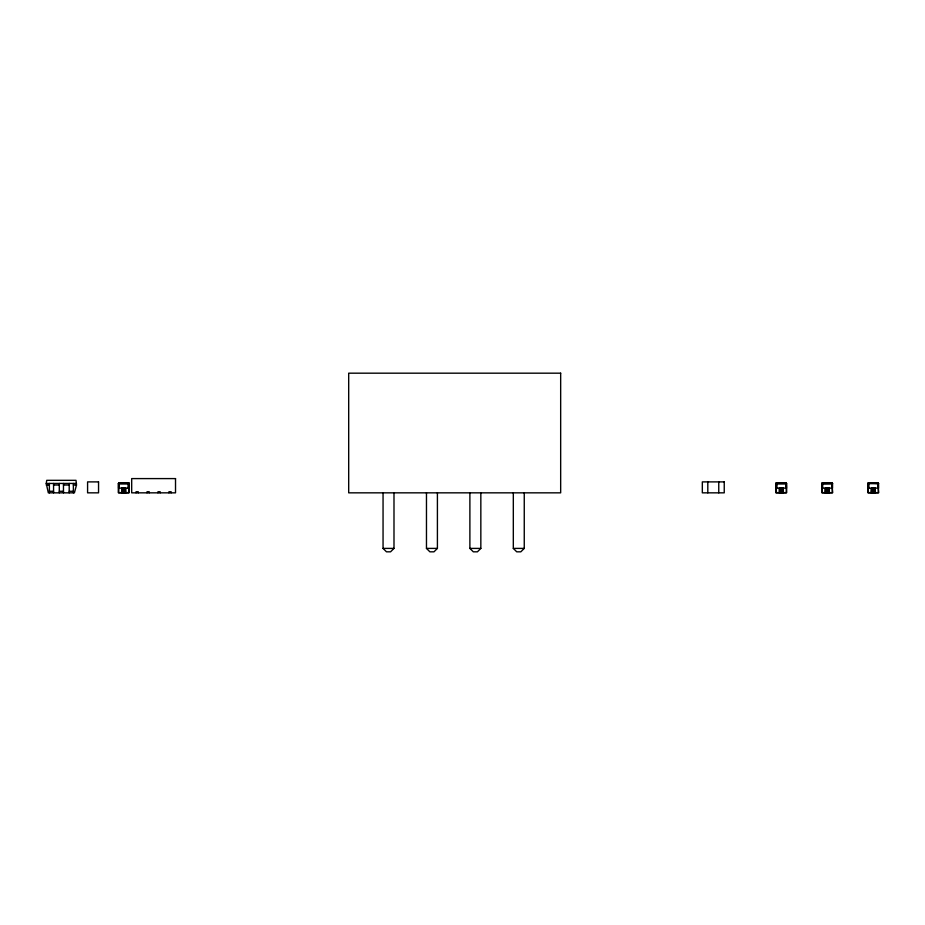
<?xml version="1.0" encoding="UTF-8"?>
<svg xmlns="http://www.w3.org/2000/svg" width="925" height="925" viewBox="0 0 925 925"><rect width="100%" height="100%" fill="white"/><g stroke="black" fill="none" stroke-linecap="round" stroke-linejoin="round"><path stroke-width="1.39" d="M128.459 483.636L128.575 488.134L128.795 483.07L128.795 492.84L118.712 492.84L119.036 483.174L118.816 488.134L119.036 483.174L118.377 483.636L129.095 483.636L128.795 483.07L118.862 483L119.036 488.134M119.036 483.636L118.92 488.134L119.036 483.312L128.459 483.312L128.575 488.134L128.633 483L118.862 483M785.938 483.636L786.053 488.134L786.262 483.07L786.262 492.84L776.179 492.84L776.514 483.174L776.283 488.134L776.514 483.174L775.855 483.636L786.574 483.636L786.262 483.07L776.341 483L776.514 488.134M776.514 483.636L776.399 488.134L776.514 483.312L785.938 483.312L786.053 488.134L786.111 483L776.341 483M822.533 488.134L822.371 483L831.957 482.977L832.616 483.636L821.897 483.636L822.209 483.07L822.313 488.134L822.533 483.636M822.371 483L832.13 483L832.072 488.134L831.957 483.636M877.987 483.636L878.103 488.134L877.987 483.312L868.563 483.312L868.332 488.134L868.089 483.174L878.623 483.463L868.39 483L868.563 488.134L868.228 483.07L868.228 492.84L878.311 492.84L878.311 483.07L878.207 488.134L878.149 483L868.39 483M868.448 488.134L868.563 483.636M46.25 483.451L46.747 480.329L76 480.329L76.498 485.024L74.416 492.84L48.331 492.84L46.25 483.451L76.498 483.451M822.371 483.636L831.957 483.312L832.188 488.134L832.292 483.07L832.292 492.84L822.209 492.84L822.209 483.07L822.313 488.134L822.533 483.463L832.13 483.636M118.862 483.636L128.633 483.636M393.992 492.84L393.992 548.398L390.57 551.82L386.477 551.82L383.054 548.398L383.054 492.84M437.409 492.84L437.409 548.398L433.998 551.82L429.894 551.82L426.471 548.398L426.471 492.84M480.838 492.84L480.838 548.398L477.416 551.82L473.311 551.82L469.888 548.398L469.888 492.84M524.255 492.84L524.255 548.398L520.833 551.82L516.728 551.82L513.317 548.398L513.317 492.84M776.341 483.636L786.111 483.636M868.39 483.636L878.149 483.636M128.633 483L128.459 488.134M786.111 483L785.938 488.134M832.13 483L831.957 488.134M878.149 483L877.987 488.134M46.25 485.024L49.383 485.024M53.557 485.024L59.246 485.024M63.513 485.024L69.202 485.024M73.376 485.024L76.498 485.024M118.712 488.134L128.795 488.134M776.179 488.134L786.262 488.134M822.209 488.134L832.292 488.134M868.228 488.134L878.311 488.134M776.179 488.238L775.751 492.62L786.701 492.62L786.574 483.463M822.209 488.238L821.77 492.62L832.731 492.62L832.292 488.238M868.228 488.238L867.789 492.62L878.75 492.62L878.311 488.238M49.383 491.279L53.557 491.279M59.293 491.279L63.467 491.279M69.202 491.279L73.376 491.279M383.054 548.398L393.992 548.398M426.471 548.398L437.409 548.398M469.888 548.398L480.838 548.398M513.317 548.398L524.255 548.398M878.553 483.312L878.623 488.238M875.223 488.134L875.223 492.84M875.096 488.134L875.096 492.84M874.934 488.134L874.934 492.84M874.738 488.134L874.738 492.84M874.53 488.134L874.53 492.84M874.298 488.134L874.298 492.84M874.056 488.134L874.056 492.84M873.801 488.134L873.801 492.84M873.535 488.134L873.535 492.84M873.269 488.134L873.269 492.84M873.003 488.134L873.003 492.84M872.737 488.134L872.737 492.84M872.483 488.134L872.483 492.84M872.24 488.134L872.24 492.84M872.009 488.134L872.009 492.84M871.801 488.134L871.801 492.84M871.616 488.134L871.616 492.84M867.985 483.312L867.904 488.238M832.535 483.312L832.535 488.238M829.205 488.134L829.205 492.84M829.066 488.134L829.066 492.84M828.904 488.134L828.904 492.84M828.719 488.134L828.719 492.84M828.511 488.134L828.511 492.84M828.28 488.134L828.28 492.84M828.037 488.134L828.037 492.84M827.782 488.134L827.782 492.84M827.517 488.134L827.517 492.84M827.251 488.134L827.251 492.84M826.985 488.134L826.985 492.84M826.719 488.134L826.719 492.84M826.464 488.134L826.464 492.84M826.21 488.134L826.21 492.84M825.99 488.134L825.99 492.84M825.782 488.134L825.782 492.84M825.586 488.134L825.586 492.84M825.424 488.134L825.424 492.84M825.285 488.134L825.285 492.84M821.967 483.312L821.897 488.238M786.4 483.174L786.504 488.238M783.186 488.134L783.186 492.84M783.047 488.134L783.047 492.84M782.885 488.134L782.885 492.84M782.7 488.134L782.7 492.84M782.481 488.134L782.481 492.84M782.261 488.134L782.261 492.84M782.018 488.134L782.018 492.84M781.752 488.134L781.752 492.84M781.498 488.134L781.498 492.84M781.22 488.134L781.22 492.84M780.954 488.134L780.954 492.84M780.688 488.134L780.688 492.84M780.434 488.134L780.434 492.84M780.191 488.134L780.191 492.84M779.96 488.134L779.96 492.84M779.752 488.134L779.752 492.84M779.567 488.134L779.567 492.84M779.266 488.134L779.405 492.84M776.052 483.174L776.052 488.238M775.948 483.312L775.878 488.238M718.76 481.89L718.76 492.84M707.81 481.89L707.81 492.84M171.137 492.84L171.137 491.742L168.94 491.742L168.94 492.84M160.175 492.84L160.175 491.742L157.978 491.742L157.978 492.84M149.214 492.84L149.214 491.742L147.029 491.742L147.029 492.84M138.253 492.84L138.253 491.742L136.067 491.742L136.067 492.84M129.095 483.463L129.222 492.62L118.273 492.62L118.4 483.463M128.922 483.174L128.922 488.238M125.707 488.134L125.707 492.84M125.407 488.134L125.569 492.84M125.222 488.134L125.222 492.84M125.014 488.134L125.014 492.84M124.782 488.134L124.782 492.84M124.54 488.134L124.54 492.84M124.285 488.134L124.285 492.84M124.019 488.134L124.019 492.84M123.753 488.134L123.753 492.84M123.476 488.134L123.476 492.84M123.222 488.134L123.222 492.84M122.956 488.134L122.956 492.84M122.713 488.134L122.713 492.84M122.482 488.134L122.482 492.84M122.273 488.134L122.273 492.84M122.088 488.134L121.927 492.84M121.788 488.134L121.788 492.84M118.573 483.174L118.573 488.238M73.376 483.451L73.376 492.84M69.202 483.451L69.202 492.84M63.467 483.451L63.467 492.84M59.293 483.451L59.293 492.84M53.557 483.451L53.557 492.84M49.383 483.451L49.383 492.84M560.666 373.18L348.69 373.18L348.69 492.84L560.666 492.84L560.666 373.18M175.519 478.595L131.685 478.595L131.685 492.84L175.519 492.84L175.519 478.595M98.547 481.89L87.586 481.89L87.586 492.84L98.547 492.84L98.547 481.89M724.24 481.89L702.329 481.89L702.329 492.84L724.24 492.84L724.24 481.89M871.454 492.84L871.454 488.134L871.315 492.84"/></g></svg>
